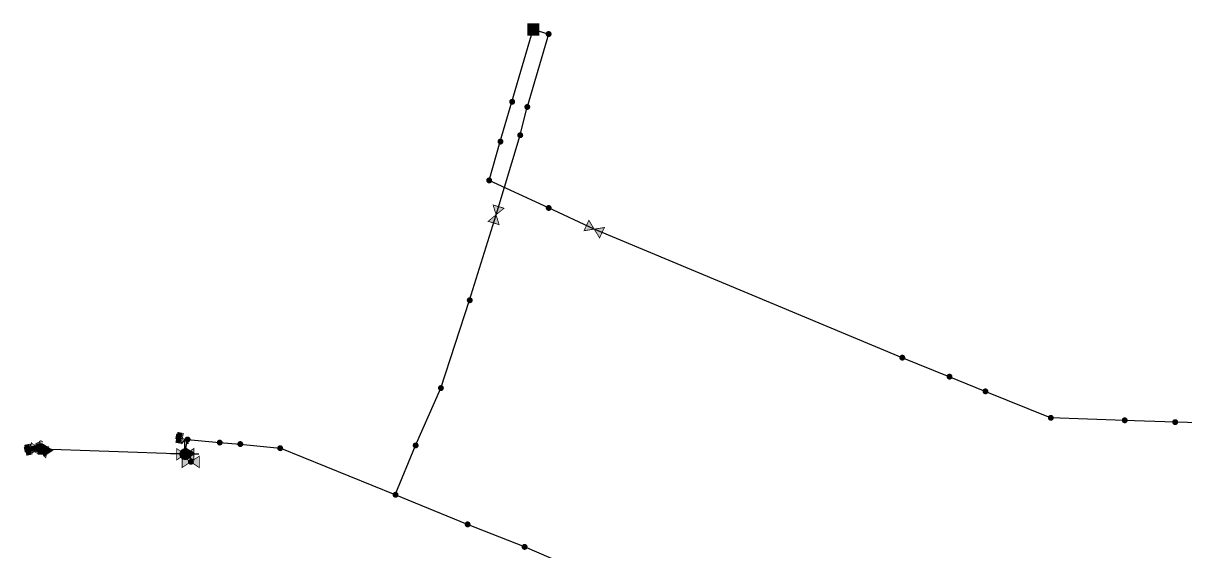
# Model space of a CAD drawing. Header units: millimetres. Extents: x 501930 to 502524, y 4059066 to 4059466.
# Drawn here: x 502257.1 to 502308.1, y 4059193.5 to 4059216.6 of the extents above; entities that cross this region are included whole.
import ezdxf
from ezdxf.enums import TextEntityAlignment as Align

# ---------------------------------------------------------------- set-up
doc = ezdxf.new("R2010")
doc.units = ezdxf.units.MM
for name, color, linetype in [('cq', 7, 'Continuous'), ('JMD', 7, 'Continuous'), ('TRLINE', 1, 'Continuous'), ('TRPOINT', 1, 'Continuous')]:
    doc.layers.add(name, color=color, linetype=linetype)
doc.styles.add('zx5', font='', dxfattribs={"height": 1.5})
doc.styles.get('zx5').set_extended_font_data('NSimSun')

# ---------------------------------------------------------------- blocks, each defined once
blk = doc.blocks.new('探测点')
blk.add_hatch(color=255).paths.add_polyline_path([(0.02, 0.24, 0.152753), (-0.11, 0.21, 0.175626), (-0.22, 0.07, 0.105315), (-0.22, -0.02, 2.264328)])
at = {"color": 6, "linetype": 'Continuous', "ltscale": 0.1, "const_width": 0.0375, "elevation": -82.22}
blk.add_lwpolyline([(-0.22, -0.02, 2.264328), (0.02, 0.24, 0.476706)], format="xyb", close=True, dxfattribs=at)
blk = doc.blocks.new('调压柜')
at = {"layer": 'cq'}
for color, points in [(6, [(-0.48, -0.47), (0.48, -0.47), (-0.48, 0.47)]), (255, [(0.48, -0.47), (0.48, 0.47), (-0.48, 0.47)])]:
    blk.add_hatch(color=color, dxfattribs=at).paths.add_polyline_path(points)
at = {"color": 6, "const_width": 0.07}
blk.add_lwpolyline([(-0.49, -0.51), (-0.49, 0.49), (0.51, 0.49), (0.51, -0.51)], close=True, dxfattribs=at)
blk = doc.blocks.new('焊接阀门')
h = blk.add_hatch(color=255)
h.paths.add_polyline_path([(0, 0), (0.75, -0.5), (0.75, 0.5)])
h.paths.add_polyline_path([(0, 0), (-0.75, 0.5), (-0.75, -0.5)])
at = {"color": 6, "const_width": 0.07}
blk.add_lwpolyline([(-0.75, 0.5), (-0.75, -0.5), (0.75, 0.5), (0.75, -0.5), (-0.75, 0.5), (-0.75, -0.5)], dxfattribs=at)
blk = doc.blocks.new('丝堵头')
at = {"layer": 'cq'}
blk.add_hatch(color=255, dxfattribs=at).paths.add_polyline_path([(0.23, 0.48), (-0.23, 0.48), (-0.23, -0.48), (0.23, -0.48)])
at = {"color": 6, "const_width": 0.075, "elevation": -82.08}
for points in [[(-0.29, -0.48), (-0.29, 0.47)], [(0.27, -0.32), (0.27, 0.17)]]:
    blk.add_lwpolyline(points, dxfattribs=at)
blk = doc.blocks.new('SG')
blk.add_hatch(color=255).paths.add_polyline_path([(-0.25, 0, 1), (0.25, 0, 1)])
for p, q in [((0, 1.25), (-0.3, 0.88)), ((0, 0.25), (0, 1.25)), ((0, 1.25), (0.3, 0.88)), ((-0.25, 0), (-1.25, 0)), ((0.25, 0), (1.25, 0))]:
    blk.add_line(p, q)
blk.add_circle((0, 0), 0.25)
blk = doc.blocks.new('变径点')
for color, points in [(6, [(0.12, 0, 1), (-0.12, 0, 1)]), (255, [(0.07, 0.54), (0.09, -0.45), (0.84, 0.05)])]:
    blk.add_hatch(color=color).paths.add_polyline_path(points)
at = {"layer": 'cq', "color": 6, "const_width": 0.07}
blk.add_lwpolyline([(0.07, 0.54), (0.09, -0.45), (0.84, 0.05), (0.07, 0.54), (0.09, -0.45)], dxfattribs=at)
blk = doc.blocks.new('流量表')
h = blk.add_hatch(color=255)
edge = h.paths.add_edge_path()
edge.add_arc((0, 0), 0.428, 0, 360)
at = {"color": 6, "const_width": 0.0625, "elevation": -82.08}
blk.add_lwpolyline([(-0.49, -0.01, 1), (0.47, -0.01, 1)], format="xyb", close=True, dxfattribs=at)
at = {"color": 6, "const_width": 0.075, "elevation": -82.08}
blk.add_lwpolyline([(-0.1, 0.1), (0.29, -0.34)], dxfattribs=at)
at = {"layer": 'cq', "color": 6}
blk.add_lwpolyline([(-0.26, 0.34, 0.476, 0.476, 0), (-0.26, 0.34, 0.01, 0.366, 0), (-0.05, 0.05, 0.366, 0.366, 0)], format="xyseb", dxfattribs=at)
blk = doc.blocks.new('连接器')
at = {"color": 6, "linetype": 'Continuous', "const_width": 0.0481}
for points in [[(0.5, -0.01, 1.034594), (-0.49, -0.02)], [(-0.49, -0.02, 0.943243), (0.5, -0.01)]]:
    blk.add_lwpolyline(points, format="xyb", dxfattribs=at)
at = {"color": 255, "linetype": 'Continuous', "const_width": 0.411}
blk.add_lwpolyline([(-0.26, -0.02, 0.928343), (0.27, 0.01, 1.03381)], format="xyb", close=True, dxfattribs=at)
blk = doc.blocks.new('电磁阀')
at = {"color": 255}
blk.add_blockref('焊接阀门', (0, 0), dxfattribs=at)
at = {"layer": 'JMD', "lineweight": 106, "style": 'zx5'}
blk.add_text('S', height=0.75, dxfattribs=at).set_placement((0.03, 0.49), align=Align.MIDDLE)

msp = doc.modelspace()

# ---------------------------------------------------------------- linework, layer by layer
at = {"layer": 'TRLINE'}
for p, q in [((502278.504, 4059213.2, 32.263), (502279.432, 4059216.374, 32.515)), ((502280.101, 4059216.167, 32.546), (502279.166, 4059212.973, 32.55)), ((502279.432, 4059216.374, 32.515), (502280.101, 4059216.167, 32.546)), ((502277.991, 4059211.456, 32.147), (502278.504, 4059213.2, 32.263)), ((502278.856, 4059211.736, 32.514), (502279.166, 4059212.973, 32.55)), ((502277.807, 4059208.252, 32.38), (502278.856, 4059211.736, 32.514)), ((502277.497, 4059209.756, 32.048), (502277.991, 4059211.456, 32.147)), ((502280.104, 4059208.55, 32.155), (502277.497, 4059209.756, 32.048)), ((502282.106, 4059207.624, 32.173), (502280.104, 4059208.55, 32.155)), ((502276.645, 4059204.509, 32.516), (502277.807, 4059208.252, 32.38)), ((502295.592, 4059201.995, 32.292), (502282.106, 4059207.624, 32.173)), ((502275.381, 4059200.664, 32.592), (502276.645, 4059204.509, 32.516)), ((502297.662, 4059201.162, 32.32), (502295.592, 4059201.995, 32.292)), ((502299.236, 4059200.519, 32.284), (502297.662, 4059201.162, 32.32)), ((502274.276, 4059198.151, 32.607), (502275.381, 4059200.664, 32.592)), ((502302.099, 4059199.359, 32.238), (502299.236, 4059200.519, 32.284)), ((502305.337, 4059199.251, 32.245), (502302.099, 4059199.359, 32.238)), ((502307.547, 4059199.172, 32.304), (502305.337, 4059199.251, 32.245)), ((502310.262, 4059199.086, 32.344), (502307.547, 4059199.172, 32.304)), ((502263.919, 4059198.486, 32.629), (502264.288, 4059198.412, 32.618)), ((502264.166, 4059197.784, 32.706), (502264.288, 4059198.412, 32.618)), ((502264.288, 4059198.412, 32.618), (502265.692, 4059198.277, 32.515)), ((502265.692, 4059198.277, 32.515), (502266.593, 4059198.212, 32.522)), ((502257.299, 4059197.962, 35.138), (502257.504, 4059198.003, 35.138)), ((502264.189, 4059197.766, 40.191), (502257.504, 4059198.003, 40.238)), ((502257.504, 4059198.003, 40.238), (502257.504, 4059198.003, 35.138)), ((502257.504, 4059198.003, 35.138), (502257.768, 4059197.944, 35.138)), ((502257.768, 4059197.944, 35.138), (502257.965, 4059197.913, 35.138)), ((502257.889, 4059197.981, 34.588), (502257.793, 4059198.04, 34.588)), ((502257.889, 4059197.981, 34.738), (502257.889, 4059197.981, 34.588)), ((502257.965, 4059197.913, 34.738), (502257.889, 4059197.981, 34.738)), ((502257.965, 4059197.913, 35.138), (502257.965, 4059197.913, 35.038)), ((502257.965, 4059197.913, 35.038), (502257.965, 4059197.913, 34.738)), ((502264.166, 4059197.784, 32.706), (502264.189, 4059197.766, 33.441)), ((502264.409, 4059197.797, 33.691), (502264.189, 4059197.766, 33.691)), ((502264.189, 4059197.766, 33.441), (502264.189, 4059197.766, 33.691)), ((502264.189, 4059197.766, 33.691), (502264.189, 4059197.766, 33.941)), ((502264.189, 4059197.766, 33.941), (502264.189, 4059197.766, 34.141)), ((502264.189, 4059197.766, 34.141), (502264.189, 4059197.766, 40.191)), ((502264.43, 4059197.433, 33.691), (502264.409, 4059197.797, 33.691)), ((502266.593, 4059198.212, 32.522), (502268.342, 4059198.029, 32.534)), ((502273.393, 4059195.992, 32.565), (502268.342, 4059198.029, 32.534)), ((502273.393, 4059195.992, 32.565), (502274.276, 4059198.151, 32.607)), ((502264.43, 4059197.433, 34.341), (502264.43, 4059197.433, 33.691)), ((502276.55, 4059194.695, 32.602), (502273.393, 4059195.992, 32.565)), ((502279.048, 4059193.707, 32.597), (502276.55, 4059194.695, 32.602)), ((502280.228, 4059193.202, 32.585), (502279.048, 4059193.707, 32.597))]:
    msp.add_line(p, q, dxfattribs=at)

# ---------------------------------------------------------------- block references
at = {"layer": 'TRPOINT', "xscale": 0.5, "yscale": 0.5}
for name, p in [('调压柜', (502279.432, 4059216.374, 33.395)), ('探测点', (502280.101, 4059216.167, 33.426)), ('探测点', (502278.504, 4059213.2, 33.443)), ('探测点', (502279.166, 4059212.973, 33.43)), ('探测点', (502277.991, 4059211.456, 33.327)), ('探测点', (502278.856, 4059211.736, 33.394)), ('探测点', (502277.497, 4059209.756, 33.158)), ('探测点', (502280.104, 4059208.55, 33.275)), ('探测点', (502276.645, 4059204.509, 33.306)), ('探测点', (502295.592, 4059201.995, 33.272)), ('探测点', (502297.662, 4059201.162, 33.28)), ('探测点', (502275.381, 4059200.664, 33.372)), ('探测点', (502299.236, 4059200.519, 33.274)), ('探测点', (502302.099, 4059199.359, 33.248)), ('探测点', (502305.337, 4059199.251, 33.265)), ('探测点', (502307.547, 4059199.172, 33.324)), ('流量表', (502257.793, 4059198.04, 33.488)), ('SG', (502264.166, 4059197.784, 33.566)), ('探测点', (502264.288, 4059198.412, 33.498)), ('探测点', (502265.692, 4059198.277, 33.695)), ('探测点', (502266.593, 4059198.212, 33.702)), ('探测点', (502274.276, 4059198.151, 33.497)), ('探测点', (502257.504, 4059198.003, 33.488)), ('探测点', (502257.504, 4059198.003, 33.488)), ('丝堵头', (502257.889, 4059197.981, 33.488)), ('探测点', (502257.889, 4059197.981, 33.488)), ('探测点', (502257.965, 4059197.913, 33.488)), ('探测点', (502257.965, 4059197.913, 33.488)), ('变径点', (502257.965, 4059197.913, 33.488)), ('焊接阀门', (502264.189, 4059197.766, 33.441)), ('连接器', (502264.189, 4059197.766, 33.441)), ('探测点', (502264.189, 4059197.766, 33.441)), ('探测点', (502264.189, 4059197.766, 33.441)), ('变径点', (502264.189, 4059197.766, 33.441)), ('探测点', (502264.409, 4059197.797, 33.441)), ('探测点', (502268.342, 4059198.029, 33.694)), ('焊接阀门', (502264.43, 4059197.433, 33.441)), ('探测点', (502264.43, 4059197.433, 33.441)), ('探测点', (502273.393, 4059195.992, 33.695)), ('探测点', (502276.55, 4059194.695, 33.522)), ('探测点', (502279.048, 4059193.707, 33.477))]:
    msp.add_blockref(name, p, dxfattribs=at)
for name, p, rotation in [('焊接阀门', (502277.807, 4059208.252, 33.16), 253.2434403976302), ('焊接阀门', (502282.106, 4059207.624, 33.283), 335.1776904772866), ('丝堵头', (502263.919, 4059198.486, 33.509), 168.6602104231232), ('电磁阀', (502257.768, 4059197.944, 33.488), 347.40227200063), ('丝堵头', (502257.299, 4059197.962, 33.488), 191.3099325272059)]:
    msp.add_blockref(name, p, dxfattribs=dict(at, rotation=rotation))

doc.saveas('drawing.dxf')
